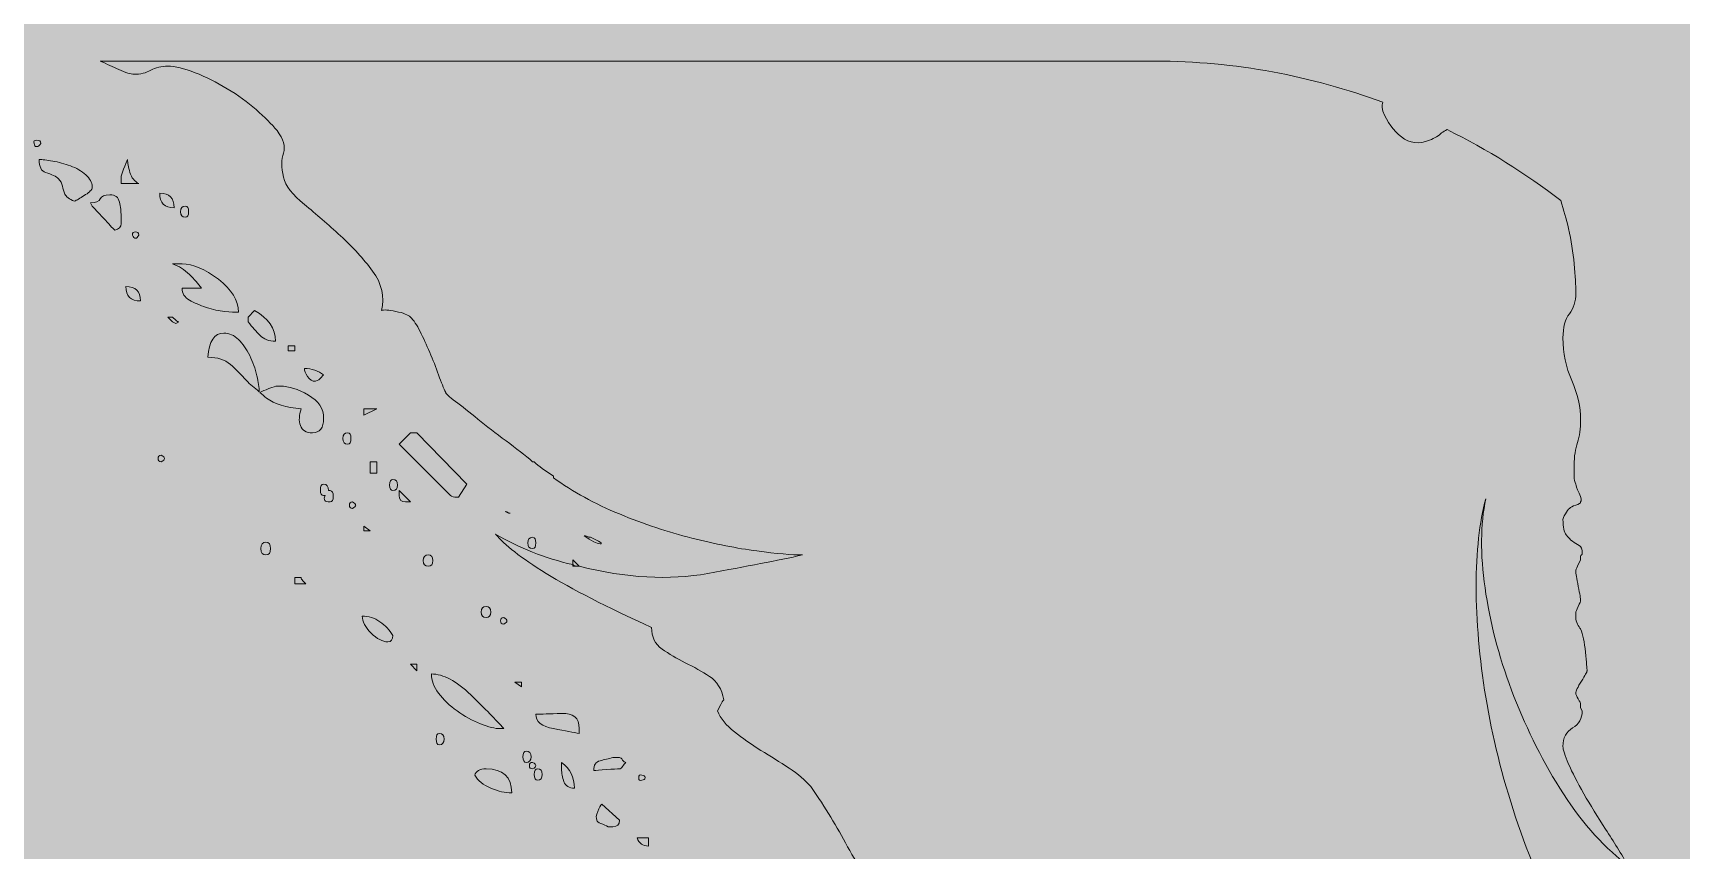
# Model space of a CAD drawing. Extents: x 885 to 2116, y -2379 to -620.
# Drawn here: x 1962.6 to 2052.8, y -723.3 to -678.6 of the extents above; entities that cross this region are included whole.
import ezdxf

# ---------------------------------------------------------------- set-up
doc = ezdxf.new("R2010")
doc.units = 0
doc.header["$MEASUREMENT"] = 0
doc.layers.add('Layer 1', color=7, linetype='Continuous')

# ---------------------------------------------------------------- blocks, each defined once
blk = doc.blocks.new('block 4')
at = {"layer": 'Layer 1', "true_color": 0x2e3543}
h = blk.add_hatch(color=159, dxfattribs=at)
h.dxf.hatch_style = 2
h.paths.add_polyline_path([(2116.111, -2379.24), (884.786, -2379.24), (884.786, -620.208), (2116.111, -620.208)])
blk = doc.blocks.new('block 3')
at = {"layer": 'Layer 1'}
blk.add_blockref('block 4', (0, 0), dxfattribs=at)
blk = doc.blocks.new('block 5')
at = {"layer": 'Layer 1', "true_color": 0xebe715}
h = blk.add_hatch(color=2, dxfattribs=at)
h.dxf.hatch_style = 2
edge = h.paths.add_edge_path()
edge.add_spline(control_points=[(1992.463, -707.782), (1992.287, -707.782), (1992.169, -707.754), (1992.112, -707.695), (1992.112, -707.695), (1992.112, -707.782), (1992.112, -707.782), (1992.112, -707.782), (1992.463, -707.782), (1992.463, -707.782)], knot_values=[0, 0, 0, 0, 1, 1, 1, 2, 2, 2, 3, 3, 3, 3], degree=3, periodic=1)
at = {"layer": 'Layer 1', "lineweight": 0}
for points in [[(1976.531, -695.987), (1976.531, -695.723), (1976.884, -695.723), (1976.884, -695.987), (1976.531, -695.987)], [(1980.669, -699.507), (1980.669, -699.158), (1981.373, -699.158), (1980.669, -699.507)], [(1981.373, -702.061), (1981.373, -702.678), (1981.02, -702.678), (1981.02, -702.061), (1981.373, -702.061)], [(1981.02, -705.846), (1980.669, -705.846), (1980.669, -705.582), (1981.02, -705.846)], [(1983.574, -713.151), (1983.574, -713.504), (1983.221, -713.151), (1983.574, -713.151)], [(1989.296, -714.121), (1989.296, -714.383), (1988.943, -714.121), (1989.296, -714.121)]]:
    blk.add_lwpolyline(points, dxfattribs=at)
for points, knots in [([(2085.856, -929.007), (2085.63, -928.87), (2085.406, -928.746), (2085.18, -928.61), (2085.18, -928.61), (2085.18, -716.487), (2085.18, -716.487), (2085.18, -682.754), (2057.734, -655.309), (2024, -655.309), (2024, -655.309), (976.897, -655.309), (976.897, -655.309), (943.162, -655.309), (915.717, -682.754), (915.717, -716.487), (915.717, -716.487), (915.717, -928.61), (915.717, -928.61), (915.491, -928.746), (915.267, -928.87), (915.04, -929.007), (915.04, -929.007), (915.281, -929.052), (915.717, -929.139), (915.717, -929.139), (915.717, -2282.962), (915.717, -2282.962), (915.717, -2316.695), (943.162, -2344.138), (976.897, -2344.138), (976.897, -2344.138), (2024, -2344.138), (2024, -2344.138), (2057.734, -2344.138), (2085.18, -2316.695), (2085.18, -2282.962), (2085.18, -2282.962), (2085.18, -929.139), (2085.18, -929.139), (2085.615, -929.052), (2085.856, -929.007), (2085.856, -929.007)], [0, 0, 0, 0, 1, 1, 1, 2, 2, 2, 3, 3, 3, 4, 4, 4, 5, 5, 5, 6, 6, 6, 7, 7, 7, 8, 8, 8, 9, 9, 9, 10, 10, 10, 11, 11, 11, 12, 12, 12, 13, 13, 13, 14, 14, 14, 14]), ([(2036.465, -682.379), (2036.412, -682.589), (2036.413, -682.754), (2036.473, -682.873), (2036.705, -683.461), (2037.044, -683.931), (2037.483, -684.283), (2037.924, -684.632), (2038.437, -684.692), (2039.025, -684.459), (2039.318, -684.34), (2039.538, -684.209), (2039.684, -684.061), (2039.75, -683.996), (2039.886, -683.942), (2039.982, -683.883), (2042.195, -684.972), (2044.279, -686.271), (2046.211, -687.769), (2046.367, -688.272), (2046.519, -688.778), (2046.638, -689.299), (2046.783, -689.945), (2046.887, -690.59), (2046.945, -691.236), (2047.003, -691.881), (2047.034, -692.41), (2047.034, -692.819), (2047.034, -693.289), (2046.916, -693.67), (2046.683, -693.962), (2046.446, -694.259), (2046.33, -694.7), (2046.33, -695.285), (2046.33, -696.107), (2046.491, -696.883), (2046.813, -697.617), (2047.136, -698.351), (2047.298, -699.07), (2047.298, -699.772), (2047.298, -700.244), (2047.238, -700.654), (2047.122, -701.007), (2047.003, -701.356), (2046.945, -701.769), (2046.945, -702.237), (2046.945, -702.237), (2046.945, -702.855), (2046.945, -702.855), (2046.945, -703.031), (2046.975, -703.176), (2047.034, -703.292), (2047.034, -703.353), (2047.092, -703.515), (2047.21, -703.779), (2047.326, -704.043), (2047.356, -704.206), (2047.298, -704.262), (2047.298, -704.322), (2047.21, -704.379), (2047.034, -704.439), (2046.857, -704.499), (2046.739, -704.555), (2046.683, -704.615), (2046.622, -704.671), (2046.55, -704.777), (2046.462, -704.922), (2046.374, -705.07), (2046.33, -705.172), (2046.33, -705.229), (2046.33, -705.642), (2046.388, -705.921), (2046.506, -706.065), (2046.622, -706.213), (2046.739, -706.33), (2046.857, -706.417), (2046.975, -706.506), (2047.092, -706.58), (2047.21, -706.64), (2047.326, -706.696), (2047.386, -706.845), (2047.386, -707.077), (2047.386, -707.137), (2047.37, -707.165), (2047.342, -707.165), (2047.312, -707.165), (2047.298, -707.197), (2047.298, -707.254), (2047.298, -707.254), (2047.298, -707.43), (2047.298, -707.43), (2047.298, -707.43), (2047.122, -707.782), (2047.122, -707.782), (2047.064, -707.903), (2047.034, -707.987), (2047.034, -708.047), (2047.034, -708.163), (2047.078, -708.442), (2047.166, -708.883), (2047.254, -709.324), (2047.298, -709.575), (2047.298, -709.631), (2047.298, -709.691), (2047.254, -709.807), (2047.166, -709.984), (2047.078, -710.16), (2047.034, -710.277), (2047.034, -710.337), (2047.034, -710.337), (2047.034, -710.597), (2047.034, -710.597), (2047.034, -710.717), (2047.064, -710.834), (2047.122, -710.95), (2047.18, -711.07), (2047.238, -711.159), (2047.298, -711.215), (2047.415, -711.511), (2047.503, -711.934), (2047.562, -712.492), (2047.619, -713.049), (2047.649, -713.388), (2047.649, -713.504), (2047.649, -713.564), (2047.547, -713.755), (2047.342, -714.075), (2047.136, -714.4), (2047.034, -714.619), (2047.034, -714.735), (2047.034, -714.795), (2047.078, -714.897), (2047.166, -715.045), (2047.254, -715.19), (2047.298, -715.296), (2047.298, -715.352), (2047.298, -715.352), (2047.298, -715.529), (2047.298, -715.529), (2047.298, -715.529), (2047.386, -715.705), (2047.386, -715.705), (2047.386, -716.114), (2047.21, -716.425), (2046.857, -716.629), (2046.506, -716.834), (2046.33, -717.173), (2046.33, -717.642), (2046.33, -717.818), (2046.432, -718.139), (2046.638, -718.608), (2046.843, -719.077), (2047.122, -719.621), (2047.475, -720.238), (2047.825, -720.852), (2048.222, -721.501), (2048.662, -722.174), (2049.102, -722.848), (2049.527, -723.536), (2049.938, -724.242), (2049.938, -724.242), (2049.762, -724.065), (2049.762, -724.065), (2048.411, -723.011), (2047.21, -721.631), (2046.153, -719.928), (2045.097, -718.227), (2044.217, -716.439), (2043.513, -714.559), (2042.81, -712.682), (2042.324, -710.82), (2042.062, -708.971), (2041.797, -707.123), (2041.811, -705.493), (2042.104, -704.086), (2041.753, -705.377), (2041.577, -706.978), (2041.577, -708.883), (2041.577, -710.791), (2041.753, -712.816), (2042.104, -714.958), (2042.457, -717.098), (2042.998, -719.285), (2043.734, -721.515), (2044.466, -723.744), (2045.39, -725.857), (2046.506, -727.85), (2046.622, -728.146), (2046.739, -728.407), (2046.857, -728.644), (2046.975, -728.876), (2047.034, -729.113), (2047.034, -729.346), (2047.034, -729.406), (2046.975, -729.568), (2046.857, -729.832), (2046.739, -730.093), (2046.683, -730.256), (2046.683, -730.316), (2046.683, -730.316), (2046.683, -730.58), (2046.683, -730.58), (2046.683, -730.58), (2047.298, -731.194), (2047.298, -731.194), (2047.298, -731.194), (2047.298, -731.547), (2047.298, -731.547), (2047.298, -731.667), (2047.21, -731.988), (2047.034, -732.517), (2046.857, -733.042), (2046.739, -733.367), (2046.683, -733.483), (2046.683, -733.483), (2046.683, -733.572), (2046.683, -733.572), (2046.683, -733.984), (2046.739, -734.365), (2046.857, -734.714), (2046.975, -735.067), (2047.034, -735.451), (2047.034, -735.861), (2047.034, -736.27), (2047.034, -736.845), (2047.034, -737.575), (2047.034, -738.312), (2046.799, -738.735), (2046.33, -738.852), (2046.33, -738.852), (2046.33, -740.259), (2046.33, -740.259), (2046.33, -740.672), (2046.33, -741.095), (2046.33, -741.536), (2046.33, -741.977), (2046.563, -742.344), (2047.034, -742.637), (2046.739, -742.697), (2046.607, -742.915), (2046.638, -743.296), (2046.667, -743.681), (2046.683, -743.9), (2046.683, -743.956), (2047.21, -744.485), (2047.694, -745.25), (2048.134, -746.245), (2048.573, -747.243), (2048.998, -748.242), (2049.411, -749.24), (2049.82, -750.238), (2050.173, -751.117), (2050.466, -751.879), (2050.76, -752.644), (2051.023, -753.082), (2051.259, -753.198), (2051.141, -753.318), (2050.907, -753.258), (2050.554, -753.025), (2049.967, -751.261), (2049.219, -749.752), (2048.31, -748.489), (2047.4, -747.229), (2046.446, -746.129), (2045.45, -745.191), (2044.451, -744.252), (2043.453, -743.459), (2042.457, -742.813), (2041.458, -742.168), (2040.578, -741.611), (2039.817, -741.141), (2040.226, -741.611), (2040.799, -742.316), (2041.533, -743.254), (2042.266, -744.192), (2042.986, -745.279), (2043.69, -746.51), (2044.393, -747.741), (2045.023, -749.049), (2045.582, -750.425), (2046.139, -751.804), (2046.506, -753.169), (2046.683, -754.521), (2046.446, -755.046), (2046.226, -755.575), (2046.021, -756.104), (2045.815, -756.634), (2045.714, -757.131), (2045.714, -757.6), (2045.714, -758.422), (2045.875, -759.23), (2046.197, -760.02), (2046.52, -760.813), (2046.683, -761.649), (2046.683, -762.528), (2046.683, -762.528), (2046.683, -763.586), (2046.683, -763.586), (2046.212, -763.822), (2045.977, -764.143), (2045.977, -764.553), (2045.977, -764.905), (2046.095, -765.156), (2046.33, -765.3), (2046.563, -765.449), (2046.683, -765.755), (2046.683, -766.224), (2046.683, -766.461), (2046.683, -766.856), (2046.683, -767.413), (2046.683, -767.974), (2046.667, -768.545), (2046.638, -769.131), (2046.607, -769.716), (2046.506, -770.232), (2046.33, -770.672), (2046.153, -771.11), (2045.889, -771.332), (2045.538, -771.332), (2045.538, -771.332), (2045.362, -771.332), (2045.362, -771.332), (2045.362, -771.332), (2045.185, -771.332), (2045.185, -771.332), (2045.127, -771.332), (2045.097, -771.3), (2045.097, -771.244), (2045.097, -771.244), (2043.161, -769.307), (2043.161, -769.307), (2043.042, -769.191), (2042.898, -768.852), (2042.721, -768.295), (2042.545, -767.738), (2042.399, -767.431), (2042.28, -767.371), (2041.87, -767.311), (2041.518, -767.05), (2041.224, -766.577), (2040.931, -766.108), (2040.681, -765.639), (2040.476, -765.17), (2040.27, -764.701), (2040.081, -764.26), (2039.905, -763.85), (2039.728, -763.441), (2039.552, -763.233), (2039.376, -763.233), (2039.025, -763.233), (2038.614, -763.353), (2038.144, -763.586), (2038.144, -763.586), (2038.056, -763.322), (2038.056, -763.322), (2038.056, -762.969), (2038.173, -762.792), (2038.407, -762.792), (2038.642, -762.792), (2038.76, -762.648), (2038.76, -762.351), (2038.76, -762.002), (2038.57, -761.576), (2038.189, -761.078), (2037.806, -760.581), (2037.381, -760.08), (2036.912, -759.579), (2036.441, -759.081), (2035.957, -758.612), (2035.46, -758.171), (2034.961, -757.73), (2034.592, -757.424), (2034.36, -757.247), (2034.242, -757.191), (2034.021, -757.233), (2033.7, -757.381), (2033.376, -757.526), (2033.157, -757.6), (2033.039, -757.6), (2033.039, -757.071), (2032.893, -756.588), (2032.599, -756.146), (2032.305, -755.709), (2031.982, -755.283), (2031.631, -754.873), (2031.278, -754.461), (2030.956, -754.023), (2030.663, -753.55), (2030.368, -753.082), (2030.222, -752.524), (2030.222, -751.879), (2030.222, -751.879), (2028.903, -751.526), (2028.903, -751.526), (2028.903, -751.526), (2029.871, -750.912), (2029.871, -750.912), (2029.871, -750.676), (2029.753, -750.559), (2029.519, -750.559), (2029.46, -750.619), (2029.372, -750.676), (2029.254, -750.736), (2029.254, -750.736), (2028.903, -750.912), (2028.903, -750.912), (2028.903, -750.912), (2028.462, -750.912), (2028.462, -750.912), (2028.344, -750.912), (2028.155, -750.824), (2027.891, -750.648), (2027.626, -750.471), (2027.361, -750.281), (2027.098, -750.076), (2026.834, -749.871), (2026.6, -749.649), (2026.393, -749.413), (2026.187, -749.18), (2026.086, -749.004), (2026.086, -748.887), (2026.086, -748.595), (2026.187, -748.302), (2026.393, -748.005), (2026.6, -747.713), (2026.702, -747.36), (2026.702, -746.951), (2026.702, -745.25), (2025.764, -744.457), (2023.885, -744.573), (2023.885, -744.573), (2023.885, -743.607), (2023.885, -743.607), (2023.885, -743.547), (2023.709, -743.357), (2023.358, -743.032), (2023.005, -742.711), (2022.682, -742.404), (2022.39, -742.108), (2023.328, -742.344), (2024.37, -742.682), (2025.513, -743.12), (2026.657, -743.561), (2027.83, -744.207), (2029.035, -745.057), (2030.236, -745.91), (2031.469, -746.979), (2032.732, -748.27), (2033.993, -749.561), (2035.24, -751.176), (2036.473, -753.11), (2035.122, -749.649), (2033.405, -746.862), (2031.323, -744.75), (2029.24, -742.637), (2027.187, -740.979), (2025.162, -739.776), (2023.137, -738.573), (2021.303, -737.695), (2019.661, -737.137), (2018.017, -736.58), (2016.961, -736.065), (2016.492, -735.596), (2016.492, -735.596), (2016.492, -735.772), (2016.492, -735.772), (2016.081, -735.127), (2015.7, -734.584), (2015.347, -734.143), (2014.996, -733.702), (2014.76, -733.483), (2014.643, -733.483), (2014.409, -733.483), (2014.204, -733.572), (2014.028, -733.748), (2013.968, -733.279), (2013.705, -732.679), (2013.236, -731.942), (2012.765, -731.211), (2012.268, -730.478), (2011.738, -729.744), (2011.211, -729.011), (2010.74, -728.333), (2010.331, -727.719), (2009.92, -727.102), (2009.772, -726.679), (2009.89, -726.443), (2009.186, -725.857), (2008.627, -725.3), (2008.218, -724.77), (2007.808, -724.242), (2007.455, -723.699), (2007.162, -723.141), (2006.867, -722.583), (2006.56, -722.04), (2006.238, -721.515), (2005.915, -720.986), (2005.548, -720.428), (2005.137, -719.839), (2004.844, -719.49), (2004.447, -719.152), (2003.95, -718.831), (2003.451, -718.506), (2002.938, -718.185), (2002.409, -717.86), (2001.881, -717.539), (2001.396, -717.201), (2000.957, -716.848), (2000.516, -716.495), (2000.209, -716.114), (2000.033, -715.705), (2000.033, -715.705), (2000.209, -715.352), (2000.209, -715.352), (2000.267, -715.236), (2000.326, -715.148), (2000.385, -715.088), (2000.267, -714.502), (2000.003, -714.075), (1999.592, -713.811), (1999.181, -713.546), (1998.742, -713.299), (1998.273, -713.063), (1997.802, -712.831), (1997.377, -712.58), (1996.996, -712.315), (1996.613, -712.051), (1996.424, -711.656), (1996.424, -711.127), (1993.96, -710.012), (1992.036, -709.032), (1990.659, -708.178), (1989.28, -707.328), (1988.355, -706.608), (1987.887, -706.023), (1989.176, -706.784), (1990.585, -707.342), (1992.112, -707.695), (1992.112, -707.695), (1992.112, -707.43), (1992.112, -707.43), (1992.112, -707.43), (1992.463, -707.782), (1992.463, -707.782), (1995.045, -708.428), (1997.393, -708.562), (1999.506, -708.178), (2001.617, -707.797), (2003.347, -707.462), (2004.698, -707.165), (2004.111, -707.165), (2003.275, -707.095), (2002.19, -706.947), (2001.104, -706.802), (1999.915, -706.566), (1998.624, -706.241), (1997.333, -705.921), (1996.014, -705.479), (1994.664, -704.922), (1993.313, -704.365), (1992.112, -703.705), (1991.056, -702.943), (1991.056, -702.943), (1991.056, -702.855), (1991.056, -702.855), (1991.056, -702.855), (1990.432, -702.423), (1990.432, -702.423), (1990.296, -702.302), (1990.095, -702.183), (1989.999, -702.061), (1989.999, -702.061), (1989.911, -702.061), (1989.911, -702.061), (1989.5, -701.709), (1989.015, -701.328), (1988.458, -700.919), (1987.9, -700.509), (1987.387, -700.11), (1986.918, -699.73), (1986.447, -699.349), (1986.038, -699.024), (1985.685, -698.76), (1985.335, -698.495), (1985.158, -698.336), (1985.158, -698.276), (1985.04, -698.044), (1984.907, -697.719), (1984.761, -697.31), (1984.615, -696.897), (1984.454, -696.488), (1984.278, -696.075), (1984.101, -695.666), (1983.925, -695.285), (1983.751, -694.932), (1983.574, -694.58), (1983.398, -694.315), (1983.221, -694.139), (1983.103, -694.022), (1982.839, -693.92), (1982.429, -693.832), (1982.019, -693.744), (1981.754, -693.73), (1981.638, -693.79), (1981.814, -693.028), (1981.652, -692.308), (1981.152, -691.631), (1980.653, -690.957), (1980.066, -690.312), (1979.393, -689.694), (1978.717, -689.08), (1978.057, -688.505), (1977.412, -687.98), (1976.766, -687.451), (1976.385, -686.953), (1976.269, -686.481), (1976.15, -685.955), (1976.15, -685.514), (1976.269, -685.162), (1976.385, -684.809), (1976.269, -684.4), (1975.916, -683.931), (1975.622, -683.578), (1975.241, -683.197), (1974.772, -682.784), (1974.302, -682.375), (1973.773, -681.994), (1973.188, -681.641), (1972.6, -681.289), (1972.013, -680.996), (1971.427, -680.763), (1970.84, -680.526), (1970.341, -680.41), (1969.93, -680.41), (1969.579, -680.41), (1969.271, -680.484), (1969.006, -680.629), (1968.743, -680.777), (1968.434, -680.851), (1968.082, -680.851), (1967.907, -680.851), (1967.627, -680.763), (1967.246, -680.586), (1966.944, -680.447), (1966.594, -680.291), (1966.237, -680.131), (1966.237, -680.131), (2024, -680.131), (2024, -680.131), (2028.384, -680.131), (2032.57, -680.951), (2036.465, -682.379)], [0, 0, 0, 0, 1, 1, 1, 2, 2, 2, 3, 3, 3, 4, 4, 4, 5, 5, 5, 6, 6, 6, 7, 7, 7, 8, 8, 8, 9, 9, 9, 10, 10, 10, 11, 11, 11, 12, 12, 12, 13, 13, 13, 14, 14, 14, 15, 15, 15, 16, 16, 16, 17, 17, 17, 18, 18, 18, 19, 19, 19, 20, 20, 20, 21, 21, 21, 22, 22, 22, 23, 23, 23, 24, 24, 24, 25, 25, 25, 26, 26, 26, 27, 27, 27, 28, 28, 28, 29, 29, 29, 30, 30, 30, 31, 31, 31, 32, 32, 32, 33, 33, 33, 34, 34, 34, 35, 35, 35, 36, 36, 36, 37, 37, 37, 38, 38, 38, 39, 39, 39, 40, 40, 40, 41, 41, 41, 42, 42, 42, 43, 43, 43, 44, 44, 44, 45, 45, 45, 46, 46, 46, 47, 47, 47, 48, 48, 48, 49, 49, 49, 50, 50, 50, 51, 51, 51, 52, 52, 52, 53, 53, 53, 54, 54, 54, 55, 55, 55, 56, 56, 56, 57, 57, 57, 58, 58, 58, 59, 59, 59, 60, 60, 60, 61, 61, 61, 62, 62, 62, 63, 63, 63, 64, 64, 64, 65, 65, 65, 66, 66, 66, 67, 67, 67, 68, 68, 68, 69, 69, 69, 70, 70, 70, 71, 71, 71, 72, 72, 72, 73, 73, 73, 74, 74, 74, 75, 75, 75, 76, 76, 76, 77, 77, 77, 78, 78, 78, 79, 79, 79, 80, 80, 80, 81, 81, 81, 82, 82, 82, 83, 83, 83, 84, 84, 84, 85, 85, 85, 86, 86, 86, 87, 87, 87, 88, 88, 88, 89, 89, 89, 90, 90, 90, 91, 91, 91, 92, 92, 92, 93, 93, 93, 94, 94, 94, 95, 95, 95, 96, 96, 96, 97, 97, 97, 98, 98, 98, 99, 99, 99, 100, 100, 100, 101, 101, 101, 102, 102, 102, 103, 103, 103, 104, 104, 104, 105, 105, 105, 106, 106, 106, 107, 107, 107, 108, 108, 108, 109, 109, 109, 110, 110, 110, 111, 111, 111, 112, 112, 112, 113, 113, 113, 114, 114, 114, 115, 115, 115, 116, 116, 116, 117, 117, 117, 118, 118, 118, 119, 119, 119, 120, 120, 120, 121, 121, 121, 122, 122, 122, 123, 123, 123, 124, 124, 124, 125, 125, 125, 126, 126, 126, 127, 127, 127, 128, 128, 128, 129, 129, 129, 130, 130, 130, 131, 131, 131, 132, 132, 132, 133, 133, 133, 134, 134, 134, 135, 135, 135, 136, 136, 136, 137, 137, 137, 138, 138, 138, 139, 139, 139, 140, 140, 140, 141, 141, 141, 142, 142, 142, 143, 143, 143, 144, 144, 144, 145, 145, 145, 146, 146, 146, 147, 147, 147, 148, 148, 148, 149, 149, 149, 150, 150, 150, 151, 151, 151, 152, 152, 152, 153, 153, 153, 154, 154, 154, 155, 155, 155, 156, 156, 156, 157, 157, 157, 158, 158, 158, 159, 159, 159, 160, 160, 160, 161, 161, 161, 162, 162, 162, 163, 163, 163, 164, 164, 164, 165, 165, 165, 166, 166, 166, 167, 167, 167, 168, 168, 168, 169, 169, 169, 170, 170, 170, 171, 171, 171, 172, 172, 172, 173, 173, 173, 174, 174, 174, 175, 175, 175, 176, 176, 176, 177, 177, 177, 178, 178, 178, 179, 179, 179, 180, 180, 180, 181, 181, 181, 182, 182, 182, 183, 183, 183, 184, 184, 184, 185, 185, 185, 186, 186, 186, 187, 187, 187, 188, 188, 188, 189, 189, 189, 190, 190, 190, 191, 191, 191, 192, 192, 192, 193, 193, 193, 194, 194, 194, 195, 195, 195, 196, 196, 196, 197, 197, 197, 198, 198, 198, 199, 199, 199, 200, 200, 200, 201, 201, 201, 202, 202, 202, 203, 203, 203, 204, 204, 204, 205, 205, 205, 206, 206, 206, 207, 207, 207, 208, 208, 208, 209, 209, 209, 210, 210, 210, 211, 211, 211, 212, 212, 212, 213, 213, 213, 214, 214, 214, 215, 215, 215, 216, 216, 216, 217, 217, 217, 217]), ([(1962.757, -684.459), (1962.904, -684.459), (1962.978, -684.516), (1962.978, -684.632), (1962.918, -684.753), (1962.846, -684.809), (1962.757, -684.809), (1962.669, -684.809), (1962.625, -684.753), (1962.625, -684.632), (1962.567, -684.516), (1962.611, -684.459), (1962.757, -684.459)], [0, 0, 0, 0, 1, 1, 1, 2, 2, 2, 3, 3, 3, 4, 4, 4, 4]), ([(1963.637, -685.603), (1963.96, -685.662), (1964.283, -685.751), (1964.606, -685.867), (1964.928, -685.984), (1965.207, -686.146), (1965.442, -686.35), (1965.676, -686.559), (1965.795, -686.777), (1965.795, -687.01), (1965.795, -687.01), (1965.795, -687.098), (1965.795, -687.098), (1965.734, -687.218), (1965.588, -687.349), (1965.354, -687.493), (1965.119, -687.641), (1964.942, -687.744), (1964.826, -687.804), (1964.532, -687.687), (1964.355, -687.553), (1964.298, -687.405), (1964.239, -687.26), (1964.195, -687.112), (1964.167, -686.968), (1964.136, -686.82), (1964.062, -686.689), (1963.946, -686.569), (1963.828, -686.452), (1963.593, -686.336), (1963.242, -686.22), (1963.006, -686.16), (1962.889, -685.927), (1962.889, -685.514), (1963.066, -685.514), (1963.314, -685.546), (1963.637, -685.603)], [0, 0, 0, 0, 1, 1, 1, 2, 2, 2, 3, 3, 3, 4, 4, 4, 5, 5, 5, 6, 6, 6, 7, 7, 7, 8, 8, 8, 9, 9, 9, 10, 10, 10, 11, 11, 11, 12, 12, 12, 12]), ([(1967.378, -686.834), (1967.378, -686.834), (1967.378, -686.481), (1967.378, -686.481), (1967.378, -686.424), (1967.422, -686.276), (1967.51, -686.043), (1967.599, -685.807), (1967.671, -685.634), (1967.731, -685.514), (1967.731, -685.69), (1967.775, -685.927), (1967.863, -686.22), (1967.951, -686.512), (1968.112, -686.717), (1968.347, -686.834), (1968.347, -686.834), (1967.378, -686.834), (1967.378, -686.834)], [0, 0, 0, 0, 1, 1, 1, 2, 2, 2, 3, 3, 3, 4, 4, 4, 5, 5, 5, 6, 6, 6, 6]), ([(1966.234, -687.67), (1966.291, -687.525), (1966.468, -687.451), (1966.763, -687.451), (1967.055, -687.451), (1967.232, -687.581), (1967.29, -687.846), (1967.348, -688.111), (1967.378, -688.361), (1967.378, -688.594), (1967.378, -688.714), (1967.378, -688.858), (1967.378, -689.035), (1967.378, -689.211), (1967.26, -689.331), (1967.027, -689.387), (1966.909, -689.271), (1966.703, -689.048), (1966.41, -688.728), (1966.115, -688.407), (1965.911, -688.185), (1965.795, -688.068), (1965.795, -688.068), (1965.706, -687.892), (1965.706, -687.892), (1965.999, -687.892), (1966.176, -687.818), (1966.234, -687.67)], [0, 0, 0, 0, 1, 1, 1, 2, 2, 2, 3, 3, 3, 4, 4, 4, 5, 5, 5, 6, 6, 6, 7, 7, 7, 8, 8, 8, 9, 9, 9, 9]), ([(1969.491, -687.363), (1970.018, -687.363), (1970.283, -687.627), (1970.283, -688.156), (1969.756, -688.156), (1969.491, -687.892), (1969.491, -687.363)], [0, 0, 0, 0, 1, 1, 1, 2, 2, 2, 2]), ([(1970.636, -688.375), (1970.636, -688.171), (1970.724, -688.068), (1970.899, -688.068), (1971.017, -688.068), (1971.075, -688.171), (1971.075, -688.375), (1971.075, -688.58), (1971.017, -688.682), (1970.899, -688.682), (1970.724, -688.682), (1970.636, -688.58), (1970.636, -688.375)], [0, 0, 0, 0, 1, 1, 1, 2, 2, 2, 3, 3, 3, 4, 4, 4, 4]), ([(1968.347, -689.652), (1968.228, -689.885), (1968.112, -689.885), (1967.995, -689.652), (1967.995, -689.536), (1968.052, -689.476), (1968.17, -689.476), (1968.288, -689.476), (1968.347, -689.536), (1968.347, -689.652)], [0, 0, 0, 0, 1, 1, 1, 2, 2, 2, 3, 3, 3, 3]), ([(1971.119, -691.807), (1970.854, -691.543), (1970.548, -691.352), (1970.195, -691.236), (1970.195, -691.236), (1970.724, -691.236), (1970.724, -691.236), (1971.309, -691.236), (1971.969, -691.514), (1972.703, -692.072), (1973.436, -692.629), (1973.803, -693.232), (1973.803, -693.874), (1973.627, -693.874), (1973.378, -693.864), (1973.055, -693.832), (1972.733, -693.804), (1972.396, -693.73), (1972.043, -693.613), (1971.692, -693.493), (1971.383, -693.363), (1971.119, -693.215), (1970.854, -693.07), (1970.724, -692.851), (1970.724, -692.555), (1970.724, -692.555), (1971.778, -692.555), (1971.778, -692.555), (1971.604, -692.322), (1971.383, -692.072), (1971.119, -691.807)], [0, 0, 0, 0, 1, 1, 1, 2, 2, 2, 3, 3, 3, 4, 4, 4, 5, 5, 5, 6, 6, 6, 7, 7, 7, 8, 8, 8, 9, 9, 9, 10, 10, 10, 10]), ([(1968.434, -693.26), (1967.907, -693.26), (1967.643, -692.996), (1967.643, -692.467), (1968.17, -692.467), (1968.434, -692.731), (1968.434, -693.26)], [0, 0, 0, 0, 1, 1, 1, 2, 2, 2, 2]), ([(1974.332, -694.403), (1974.332, -694.403), (1974.332, -694.139), (1974.332, -694.139), (1974.332, -694.139), (1974.683, -693.79), (1974.683, -693.79), (1975.445, -694.199), (1975.828, -694.756), (1975.828, -695.462), (1975.476, -695.462), (1975.197, -695.359), (1974.992, -695.151), (1974.785, -694.946), (1974.565, -694.7), (1974.332, -694.403)], [0, 0, 0, 0, 1, 1, 1, 2, 2, 2, 3, 3, 3, 4, 4, 4, 5, 5, 5, 5]), ([(1970.195, -694.139), (1970.195, -694.139), (1970.371, -694.315), (1970.371, -694.315), (1970.429, -694.375), (1970.487, -694.403), (1970.548, -694.403), (1970.548, -694.403), (1970.371, -694.492), (1970.371, -694.492), (1970.371, -694.492), (1970.195, -694.403), (1970.195, -694.403), (1970.195, -694.403), (1969.93, -694.139), (1969.93, -694.139), (1969.93, -694.139), (1970.195, -694.139), (1970.195, -694.139)], [0, 0, 0, 0, 1, 1, 1, 2, 2, 2, 3, 3, 3, 4, 4, 4, 5, 5, 5, 6, 6, 6, 6]), ([(1973.011, -695.021), (1973.304, -695.021), (1973.569, -695.137), (1973.803, -695.373), (1974.038, -695.606), (1974.244, -695.899), (1974.42, -696.252), (1974.595, -696.605), (1974.727, -696.971), (1974.816, -697.352), (1974.899, -697.717), (1974.937, -698), (1974.941, -698.229), (1974.696, -698.025), (1974.429, -697.822), (1974.244, -697.617), (1973.95, -697.295), (1973.657, -696.999), (1973.364, -696.735), (1973.07, -696.474), (1972.661, -696.34), (1972.131, -696.34), (1972.189, -695.462), (1972.484, -695.021), (1973.011, -695.021)], [0, 0, 0, 0, 1, 1, 1, 2, 2, 2, 3, 3, 3, 4, 4, 4, 5, 5, 5, 6, 6, 6, 7, 7, 7, 8, 8, 8, 8]), ([(1977.412, -696.957), (1977.823, -696.957), (1978.174, -697.074), (1978.468, -697.31), (1978.468, -697.31), (1978.292, -697.486), (1978.292, -697.486), (1978.292, -697.486), (1978.206, -697.571), (1978.206, -697.571), (1978.206, -697.571), (1978.029, -697.659), (1978.029, -697.659), (1977.853, -697.659), (1977.704, -697.571), (1977.588, -697.398), (1977.47, -697.222), (1977.412, -697.074), (1977.412, -696.957)], [0, 0, 0, 0, 1, 1, 1, 2, 2, 2, 3, 3, 3, 4, 4, 4, 5, 5, 5, 6, 6, 6, 6]), ([(1977.193, -700.082), (1977.105, -699.818), (1977.119, -699.507), (1977.237, -699.158), (1976.413, -699.098), (1975.784, -698.908), (1975.344, -698.583), (1975.199, -698.477), (1975.11, -698.37), (1974.98, -698.263), (1975.097, -698.208), (1975.255, -698.14), (1975.476, -698.058), (1975.71, -697.97), (1975.856, -697.923), (1975.916, -697.923), (1975.916, -697.923), (1976.093, -697.923), (1976.093, -697.923), (1976.562, -697.923), (1977.075, -698.086), (1977.632, -698.411), (1978.19, -698.731), (1978.468, -699.158), (1978.468, -699.684), (1978.468, -700.213), (1978.262, -700.477), (1977.853, -700.477), (1977.5, -700.477), (1977.281, -700.344), (1977.193, -700.082)], [0, 0, 0, 0, 1, 1, 1, 2, 2, 2, 3, 3, 3, 4, 4, 4, 5, 5, 5, 6, 6, 6, 7, 7, 7, 8, 8, 8, 9, 9, 9, 10, 10, 10, 10]), ([(1979.789, -701.095), (1979.613, -701.095), (1979.524, -700.993), (1979.524, -700.785), (1979.524, -700.58), (1979.613, -700.477), (1979.789, -700.477), (1979.905, -700.477), (1979.966, -700.58), (1979.966, -700.785), (1979.966, -700.993), (1979.905, -701.095), (1979.789, -701.095)], [0, 0, 0, 0, 1, 1, 1, 2, 2, 2, 3, 3, 3, 4, 4, 4, 4]), ([(1982.606, -701.095), (1982.606, -701.095), (1983.221, -700.477), (1983.221, -700.477), (1983.221, -700.477), (1983.574, -700.477), (1983.574, -700.477), (1983.574, -700.477), (1986.303, -703.292), (1986.303, -703.292), (1986.303, -703.292), (1985.862, -703.998), (1985.862, -703.998), (1985.862, -703.998), (1985.773, -703.998), (1985.773, -703.998), (1985.599, -703.998), (1985.479, -703.97), (1985.422, -703.91), (1985.422, -703.91), (1982.606, -701.095), (1982.606, -701.095)], [0, 0, 0, 0, 1, 1, 1, 2, 2, 2, 3, 3, 3, 4, 4, 4, 5, 5, 5, 6, 6, 6, 7, 7, 7, 7]), ([(1969.579, -702.061), (1969.461, -702.061), (1969.403, -702.005), (1969.403, -701.885), (1969.403, -701.769), (1969.461, -701.709), (1969.579, -701.709), (1969.812, -701.828), (1969.812, -701.945), (1969.579, -702.061)], [0, 0, 0, 0, 1, 1, 1, 2, 2, 2, 3, 3, 3, 3]), ([(1978.468, -703.91), (1978.35, -703.91), (1978.292, -703.807), (1978.292, -703.603), (1978.292, -703.398), (1978.35, -703.292), (1978.468, -703.292), (1978.645, -703.292), (1978.733, -703.412), (1978.733, -703.645), (1978.733, -703.645), (1978.821, -703.645), (1978.821, -703.645), (1978.937, -703.645), (1978.997, -703.747), (1978.997, -703.956), (1978.997, -704.16), (1978.937, -704.262), (1978.821, -704.262), (1978.526, -704.262), (1978.438, -704.146), (1978.556, -703.91), (1978.556, -703.91), (1978.468, -703.91), (1978.468, -703.91)], [0, 0, 0, 0, 1, 1, 1, 2, 2, 2, 3, 3, 3, 4, 4, 4, 5, 5, 5, 6, 6, 6, 7, 7, 7, 8, 8, 8, 8]), ([(1982.077, -703.338), (1982.077, -703.134), (1982.135, -703.031), (1982.253, -703.031), (1982.429, -703.031), (1982.518, -703.134), (1982.518, -703.338), (1982.518, -703.543), (1982.429, -703.645), (1982.253, -703.645), (1982.135, -703.645), (1982.077, -703.543), (1982.077, -703.338)], [0, 0, 0, 0, 1, 1, 1, 2, 2, 2, 3, 3, 3, 4, 4, 4, 4]), ([(1982.957, -704.262), (1982.722, -704.262), (1982.606, -704.146), (1982.606, -703.91), (1982.606, -703.91), (1982.606, -703.645), (1982.606, -703.645), (1982.606, -703.645), (1983.221, -704.262), (1983.221, -704.262), (1983.221, -704.262), (1982.957, -704.262), (1982.957, -704.262)], [0, 0, 0, 0, 1, 1, 1, 2, 2, 2, 3, 3, 3, 4, 4, 4, 4]), ([(1980.054, -704.262), (1980.286, -704.379), (1980.286, -704.499), (1980.054, -704.615), (1979.934, -704.615), (1979.877, -704.555), (1979.877, -704.439), (1979.877, -704.322), (1979.934, -704.262), (1980.054, -704.262)], [0, 0, 0, 0, 1, 1, 1, 2, 2, 2, 3, 3, 3, 3]), ([(1988.414, -704.791), (1988.472, -704.791), (1988.516, -704.805), (1988.546, -704.834), (1988.576, -704.865), (1988.62, -704.88), (1988.678, -704.88), (1988.678, -704.88), (1988.59, -704.88), (1988.59, -704.88), (1988.59, -704.88), (1988.414, -704.791), (1988.414, -704.791)], [0, 0, 0, 0, 1, 1, 1, 2, 2, 2, 3, 3, 3, 4, 4, 4, 4]), ([(1975.563, -706.816), (1975.563, -707.049), (1975.476, -707.165), (1975.301, -707.165), (1975.124, -707.165), (1975.036, -707.049), (1975.036, -706.816), (1975.036, -706.58), (1975.124, -706.464), (1975.301, -706.464), (1975.476, -706.464), (1975.563, -706.58), (1975.563, -706.816)], [0, 0, 0, 0, 1, 1, 1, 2, 2, 2, 3, 3, 3, 4, 4, 4, 4]), ([(1989.646, -706.506), (1989.646, -706.301), (1989.735, -706.199), (1989.911, -706.199), (1990.027, -706.199), (1990.088, -706.301), (1990.088, -706.506), (1990.088, -706.714), (1990.027, -706.816), (1989.911, -706.816), (1989.735, -706.816), (1989.646, -706.714), (1989.646, -706.506)], [0, 0, 0, 0, 1, 1, 1, 2, 2, 2, 3, 3, 3, 4, 4, 4, 4]), ([(1992.728, -706.111), (1992.786, -706.111), (1992.844, -706.125), (1992.904, -706.153), (1992.96, -706.185), (1993.02, -706.199), (1993.079, -706.199), (1993.608, -706.435), (1993.784, -706.552), (1993.608, -706.552), (1993.432, -706.552), (1993.137, -706.403), (1992.728, -706.111)], [0, 0, 0, 0, 1, 1, 1, 2, 2, 2, 3, 3, 3, 4, 4, 4, 4]), ([(1984.19, -707.165), (1984.366, -707.165), (1984.454, -707.271), (1984.454, -707.476), (1984.454, -707.68), (1984.366, -707.782), (1984.19, -707.782), (1984.013, -707.782), (1983.925, -707.68), (1983.925, -707.476), (1983.925, -707.271), (1984.013, -707.165), (1984.19, -707.165)], [0, 0, 0, 0, 1, 1, 1, 2, 2, 2, 3, 3, 3, 4, 4, 4, 4]), ([(1977.5, -708.749), (1977.5, -708.749), (1976.884, -708.749), (1976.884, -708.749), (1976.884, -708.749), (1976.884, -708.4), (1976.884, -708.4), (1976.884, -708.4), (1977.237, -708.4), (1977.237, -708.4), (1977.237, -708.457), (1977.266, -708.516), (1977.324, -708.576), (1977.324, -708.576), (1977.5, -708.749), (1977.5, -708.749)], [0, 0, 0, 0, 1, 1, 1, 2, 2, 2, 3, 3, 3, 4, 4, 4, 5, 5, 5, 5]), ([(1992.463, -707.782), (1992.287, -707.782), (1992.169, -707.754), (1992.112, -707.695), (1992.112, -707.695), (1992.112, -707.782), (1992.112, -707.782), (1992.112, -707.782), (1992.463, -707.782), (1992.463, -707.782)], [0, 0, 0, 0, 1, 1, 1, 2, 2, 2, 3, 3, 3, 3]), ([(1987.094, -710.291), (1987.094, -710.086), (1987.183, -709.984), (1987.359, -709.984), (1987.534, -709.984), (1987.622, -710.086), (1987.622, -710.291), (1987.622, -710.499), (1987.534, -710.597), (1987.359, -710.597), (1987.183, -710.597), (1987.094, -710.499), (1987.094, -710.291)], [0, 0, 0, 0, 1, 1, 1, 2, 2, 2, 3, 3, 3, 4, 4, 4, 4]), ([(1981.549, -710.82), (1981.842, -711.025), (1982.077, -711.275), (1982.253, -711.568), (1982.253, -711.804), (1982.165, -711.92), (1981.989, -711.92), (1981.696, -711.92), (1981.387, -711.758), (1981.064, -711.437), (1980.742, -711.112), (1980.581, -710.806), (1980.581, -710.513), (1980.934, -710.513), (1981.255, -710.615), (1981.549, -710.82)], [0, 0, 0, 0, 1, 1, 1, 2, 2, 2, 3, 3, 3, 4, 4, 4, 5, 5, 5, 5]), ([(1988.151, -710.774), (1988.151, -710.658), (1988.209, -710.597), (1988.327, -710.597), (1988.56, -710.717), (1988.56, -710.834), (1988.327, -710.95), (1988.209, -710.95), (1988.151, -710.894), (1988.151, -710.774)], [0, 0, 0, 0, 1, 1, 1, 2, 2, 2, 3, 3, 3, 3]), ([(1984.761, -714.735), (1984.498, -714.383), (1984.366, -714.033), (1984.366, -713.68), (1985.012, -713.68), (1985.729, -714.061), (1986.523, -714.824), (1987.315, -715.589), (1987.915, -716.203), (1988.327, -716.672), (1988.327, -716.672), (1988.151, -716.672), (1988.151, -716.672), (1987.856, -716.672), (1987.49, -716.584), (1987.05, -716.407), (1986.609, -716.231), (1986.184, -715.998), (1985.773, -715.705), (1985.363, -715.412), (1985.025, -715.088), (1984.761, -714.735)], [0, 0, 0, 0, 1, 1, 1, 2, 2, 2, 3, 3, 3, 4, 4, 4, 5, 5, 5, 6, 6, 6, 7, 7, 7, 7]), ([(1991.056, -716.672), (1990.408, -716.555), (1990.088, -716.291), (1990.088, -715.882), (1990.38, -715.882), (1990.849, -715.867), (1991.495, -715.836), (1992.14, -715.808), (1992.463, -716.086), (1992.463, -716.672), (1992.463, -716.672), (1992.463, -716.936), (1992.463, -716.936), (1992.169, -716.88), (1991.699, -716.792), (1991.056, -716.672)], [0, 0, 0, 0, 1, 1, 1, 2, 2, 2, 3, 3, 3, 4, 4, 4, 5, 5, 5, 5]), ([(1985.07, -717.243), (1985.07, -717.451), (1984.982, -717.554), (1984.805, -717.554), (1984.687, -717.554), (1984.631, -717.451), (1984.631, -717.243), (1984.631, -717.038), (1984.687, -716.936), (1984.805, -716.936), (1984.982, -716.936), (1985.07, -717.038), (1985.07, -717.243)], [0, 0, 0, 0, 1, 1, 1, 2, 2, 2, 3, 3, 3, 4, 4, 4, 4]), ([(1989.558, -718.52), (1989.44, -718.52), (1989.382, -718.418), (1989.382, -718.213), (1989.382, -718.009), (1989.44, -717.907), (1989.558, -717.907), (1989.735, -717.907), (1989.823, -718.009), (1989.823, -718.213), (1989.823, -718.418), (1989.735, -718.52), (1989.558, -718.52)], [0, 0, 0, 0, 1, 1, 1, 2, 2, 2, 3, 3, 3, 4, 4, 4, 4]), ([(1993.255, -718.961), (1993.255, -718.668), (1993.373, -718.492), (1993.608, -718.432), (1993.841, -718.375), (1994.077, -718.316), (1994.312, -718.255), (1994.312, -718.255), (1994.664, -718.255), (1994.664, -718.255), (1994.721, -718.255), (1994.781, -718.301), (1994.841, -718.389), (1994.897, -718.478), (1994.957, -718.52), (1995.015, -718.52), (1994.957, -718.58), (1994.897, -718.654), (1994.841, -718.742), (1994.781, -718.831), (1994.721, -718.873), (1994.664, -718.873), (1994.546, -718.873), (1994.312, -718.887), (1993.96, -718.915), (1993.608, -718.947), (1993.373, -718.961), (1993.255, -718.961)], [0, 0, 0, 0, 1, 1, 1, 2, 2, 2, 3, 3, 3, 4, 4, 4, 5, 5, 5, 6, 6, 6, 7, 7, 7, 8, 8, 8, 9, 9, 9, 9]), ([(1987.359, -718.873), (1988.296, -718.873), (1988.766, -719.314), (1988.766, -720.192), (1988.414, -720.192), (1988.033, -720.104), (1987.622, -719.928), (1987.211, -719.755), (1986.918, -719.519), (1986.742, -719.225), (1986.8, -718.993), (1987.006, -718.873), (1987.359, -718.873)], [0, 0, 0, 0, 1, 1, 1, 2, 2, 2, 3, 3, 3, 4, 4, 4, 4]), ([(1989.911, -718.52), (1990.144, -718.64), (1990.144, -718.757), (1989.911, -718.873), (1989.793, -718.873), (1989.735, -718.816), (1989.735, -718.697), (1989.735, -718.58), (1989.793, -718.52), (1989.911, -718.52)], [0, 0, 0, 0, 1, 1, 1, 2, 2, 2, 3, 3, 3, 3]), ([(1990.176, -718.873), (1990.35, -718.873), (1990.439, -718.975), (1990.439, -719.18), (1990.439, -719.388), (1990.35, -719.49), (1990.176, -719.49), (1990.058, -719.49), (1989.999, -719.388), (1989.999, -719.18), (1989.999, -718.975), (1990.058, -718.873), (1990.176, -718.873)], [0, 0, 0, 0, 1, 1, 1, 2, 2, 2, 3, 3, 3, 4, 4, 4, 4]), ([(1992.198, -719.928), (1991.906, -719.928), (1991.715, -719.811), (1991.627, -719.578), (1991.539, -719.342), (1991.495, -719.109), (1991.495, -718.873), (1991.495, -718.873), (1991.495, -718.52), (1991.495, -718.52), (1991.964, -718.873), (1992.198, -719.342), (1992.198, -719.928)], [0, 0, 0, 0, 1, 1, 1, 2, 2, 2, 3, 3, 3, 4, 4, 4, 4]), ([(1995.721, -719.356), (1995.721, -719.211), (1995.777, -719.166), (1995.895, -719.225), (1996.014, -719.225), (1996.071, -719.268), (1996.071, -719.356), (1996.071, -719.444), (1996.014, -719.49), (1995.895, -719.49), (1995.777, -719.547), (1995.721, -719.504), (1995.721, -719.356)], [0, 0, 0, 0, 1, 1, 1, 2, 2, 2, 3, 3, 3, 4, 4, 4, 4]), ([(1993.475, -721.204), (1993.564, -721), (1993.636, -720.869), (1993.696, -720.809), (1993.696, -720.809), (1994.664, -721.688), (1994.664, -721.688), (1994.664, -721.924), (1994.546, -722.04), (1994.312, -722.04), (1994.312, -722.04), (1994.047, -722.04), (1994.047, -722.04), (1993.929, -721.984), (1993.797, -721.924), (1993.652, -721.864), (1993.504, -721.808), (1993.432, -721.748), (1993.432, -721.688), (1993.373, -721.571), (1993.388, -721.412), (1993.475, -721.204)], [0, 0, 0, 0, 1, 1, 1, 2, 2, 2, 3, 3, 3, 4, 4, 4, 5, 5, 5, 6, 6, 6, 7, 7, 7, 7]), ([(1996.248, -722.658), (1996.248, -722.658), (1996.248, -723.099), (1996.248, -723.099), (1995.953, -723.099), (1995.749, -722.95), (1995.632, -722.658), (1995.632, -722.658), (1996.248, -722.658), (1996.248, -722.658)], [0, 0, 0, 0, 1, 1, 1, 2, 2, 2, 3, 3, 3, 3])]:
    blk.add_open_spline(points, degree=3, knots=knots, dxfattribs=at)
blk = doc.blocks.new('block 2')
at = {"layer": 'Layer 1'}
for name in ['block 3', 'block 5']:
    blk.add_blockref(name, (0, 0), dxfattribs=at)

msp = doc.modelspace()

# ---------------------------------------------------------------- block references
at = {"layer": 'Layer 1'}
msp.add_blockref('block 2', (0, 0), dxfattribs=at)

doc.saveas('drawing.dxf')
